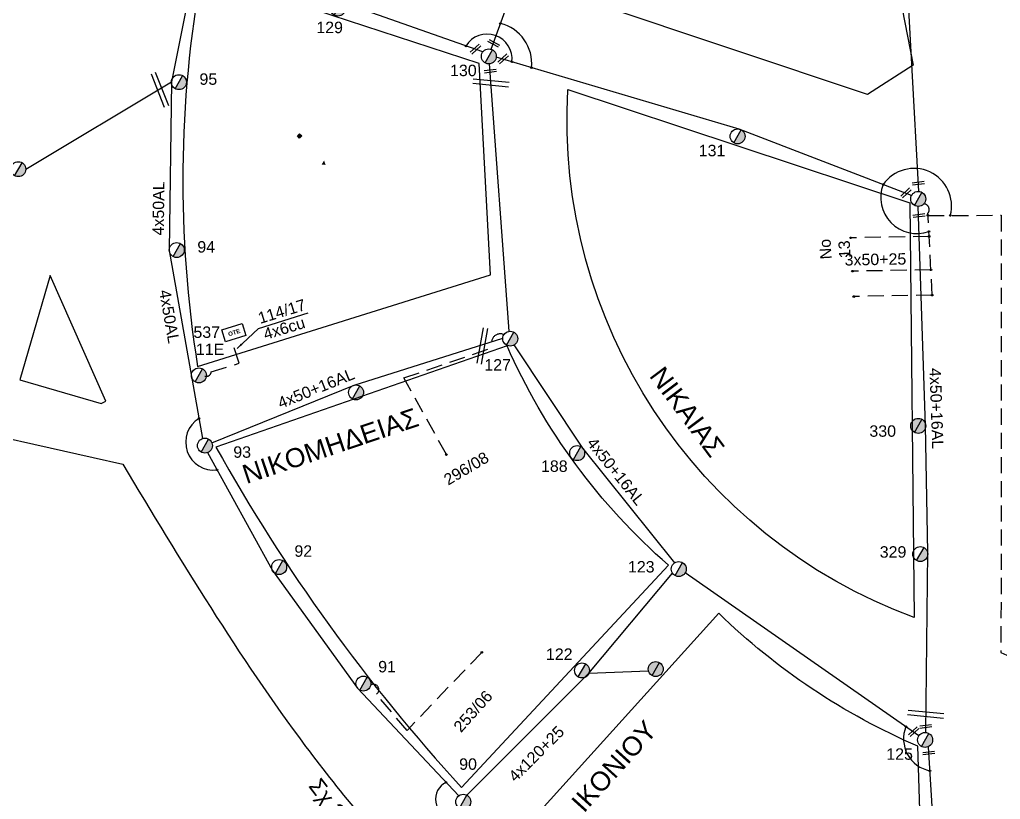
# Model space of a CAD drawing. Header units: millimetres. Extents: x 1091 to 3521, y 1177 to 2968.
# Drawn here: x 1601.1 to 1755.6, y 2050 to 2172.8 of the extents above; entities that cross this region are included whole.
import ezdxf
from ezdxf.enums import TextEntityAlignment as Align

# ---------------------------------------------------------------- set-up
doc = ezdxf.new("R2010")
doc.units = ezdxf.units.MM
doc.linetypes.add('DASHED', pattern=[19.05, 12.7, -6.35])
for name, color, linetype, lineweight in [('3x150+50+CPE', 7, 'DASHED', 30), ('3x150+70', 7, 'Continuous', 30), ('3x50+25', 7, 'Continuous', 30), ('4x50+16_5', 7, 'Continuous', 30), ('Άγνωστα', 7, 'Continuous', 30), ('Γυμνά εναέρια ΧΤ (3Φ) 4x50AL', 7, 'Continuous', 30), ('Γυμνά εναέρια ΧΤ και ΦΟΠ (3Φ)   4x50+16AL', 7, 'Continuous', 30), ('Συνεστραμμένα ΧΤ   4x120+25 AL', 7, 'SYN_LINE', 30), ('Υπογεια Καλωδια Δικτυου ΧΤ 4X25', 7, 'DASHED', 30), ('Υπόγεια καλώδια Παροχών ΧΤ   4x50AL', 7, 'DASHED', 30), ('Υπόγεια καλώδια Παροχών ΧΤ   4x6', 7, 'DASHED', 30)]:
    doc.layers.add(name, color=color, linetype=linetype, lineweight=lineweight)
for name, color, linetype in [('Pillar OTE', 7, 'Continuous'), ('TEXT ΚΑΛΩΔΙΩΝ', 7, 'Continuous'), ('ΑΓΝΩΣΤΟ ΕΝΑΕΡΙΟ ΚΑΛΩΔΙΟ', 7, 'Continuous'), ('Επιγραφές - Σχήματα', 7, 'Continuous'), ('Μηχανική τομή', 7, 'Continuous'), ('Στύλος Ξύλινος', 7, 'Continuous'), ('Στύλος Ξύλινος @ 1', 7, 'Continuous'), ('Στύλος ΦΜ', 7, 'Continuous'), ('Στύλος ΦΜ @ 1', 7, 'Continuous'), ('Συνδέσεις', 7, 'Continuous'), ('Τομή', 7, 'Continuous'), ('Υπόβαθρο ΔΕΗ', 7, 'Continuous')]:
    doc.layers.add(name, color=color, linetype=linetype)
doc.styles.add('arial', font='arial.ttf')
doc.styles.get("Standard").update_dxf_attribs({"font": 'arial.ttf', "height": 1.8})
doc.linetypes.add('SYN_LINE', pattern='A,0.5,-0.0001,["/\\/\\/\\/",Standard,S=0.1,R=0,X=0,Y=-0.05],-0.25', length=0.7501)
doc.dimstyles.new('ISO-25', dxfattribs={"dimtxt": 2.5, "dimasz": 2.5, "dimexe": 1.25, "dimexo": 0.625, "dimtad": 1, "dimtxsty": 'Standard', "dimcen": 2.5, "dimadec": 0, "dimazin": 0, "dimtfac": 1, "dimtmove": 0, "dimatfit": 3, "dimfxl": 1, "dimarcsym": 0})

# ---------------------------------------------------------------- blocks, each defined once
blk = doc.blocks.new('ΥΠΑΡΧΩΝ ΤΣΙΜΕΝΤΕΝΙΟΣ ΣΤΥΛΟΣ')
at = {"layer": 'Στύλος ΦΜ'}
blk.add_hatch(color=7, dxfattribs=at).paths.add_polyline_path([(-1.29, -2.28, 0.574793), (2.62, 0, 0.268822), (1.3, 2.27)])
at = {"layer": 'Στύλος ΦΜ', "color": 7}
blk.add_line((-1.29, -2.28), (1.3, 2.27), dxfattribs=at)
blk.add_circle((0, 0), 2.62, dxfattribs=at)
at = {"layer": 'Στύλος ΦΜ', "flags": 4}
for tag, p in [('ΑΡΙΘΜΟΣ', (-4.68, 8.05)), ('ΤΥΠΟΣ', (-4.91, 3.03))]:
    blk.add_attdef(tag, p, '', height=4, dxfattribs=at)
blk = doc.blocks.new('ΥΠΑΡΧΩΝ ΞΥΛΙΝΟΣ ΣΤΥΛΟΣ')
at = {"layer": 'Στύλος Ξύλινος'}
h = blk.add_hatch(color=7, dxfattribs=at)
h.paths.add_polyline_path([(-2.62, 0, 0.270008), (-1.29, -2.28), (1.3, 2.27, 0.576266)])
h.paths.add_polyline_path([(-1.29, -2.28, 0.574793), (2.62, 0, 0.268822), (1.3, 2.27)])
at = {"layer": 'Στύλος Ξύλινος', "color": 7}
blk.add_line((-1.29, -2.28), (1.3, 2.27), dxfattribs=at)
blk.add_circle((0, 0), 2.62, dxfattribs=at)
at = {"layer": 'Στύλος Ξύλινος', "color": 1, "flags": 4}
for tag, p in [('ΑΡΙΘΜΟΣ', (-4.91, 8.6)), ('ΤΥΠΟΣ', (-4.85, 3.39))]:
    blk.add_attdef(tag, p, '', height=4, dxfattribs=at)
blk = doc.blocks.new('_ΣΥΝΔΕΣΗ')
at = {"layer": 'Συνδέσεις', "linetype": 'SYN_LINE', "ltscale": 40}
blk.add_hatch(color=256, dxfattribs=at).paths.add_polyline_path([(0.5, -0.01, 1), (-0.5, -0.01, 1)])
at = {"layer": 'Συνδέσεις'}
blk.add_circle((0, -0.01), 0.5, dxfattribs=at)
blk = doc.blocks.new('ΤΟΜΗ')
at = {"layer": 'Τομή', "ltscale": 40}
for p, q in [((11.33, -0.65), (-11.4, -0.65)), ((11.33, -3.42), (-11.4, -3.42))]:
    blk.add_line(p, q, dxfattribs=at)
blk = doc.blocks.new('ΜΗΧΑΝΙΚΗ ΤΟΜΗ')
at = {"layer": 'Μηχανική τομή', "ltscale": 40}
for p, q in [((-3.79, 1.21), (3.79, 1.21)), ((3.79, -0.34), (-3.79, -0.34))]:
    blk.add_line(p, q, dxfattribs=at)
blk = doc.blocks.new('PILLAR ΟΤΕ')
at = {"layer": 'Pillar OTE', "ltscale": 40}
blk.add_lwpolyline([(-3.31, 2.02), (3.39, 2.02), (3.39, -1.99), (-3.31, -1.99)], close=True, dxfattribs=at)
at = {"layer": 'Pillar OTE', "insert": (-1.81, 0.71), "char_height": 1.3575, "width": 109.961, "attachment_point": 1}
blk.add_mtext('{\\fArial|b1|i0|c161|p34;OTE}', dxfattribs=at)
blk = doc.blocks.new('TSONTA XT1')
at = {"ltscale": 40}
h = blk.add_hatch(color=256, dxfattribs=at)
h.dxf.hatch_style = 1
h.paths.add_polyline_path([(595.96, 2487.66), (597.07, 2488.77), (595.96, 2489.87), (594.85, 2488.77)])
blk.add_lwpolyline([(594.85, 2488.77), (595.96, 2489.87), (597.07, 2488.77), (595.96, 2487.66)], close=True, dxfattribs=at)

msp = doc.modelspace()

# ---------------------------------------------------------------- hatches: boundary and pattern name
at = {"layer": 'Pillar OTE', "ltscale": 40}
h = msp.add_hatch(color=256, dxfattribs=at)
h.dxf.hatch_style = 1
h.paths.add_polyline_path([(1649.29, 2149.94), (1649.05, 2150.64), (1648.66, 2150)])

# ---------------------------------------------------------------- linework, layer by layer
at = {"layer": '3x150+50+CPE', "color": 85, "lineweight": -3, "ltscale": 0.2}
msp.add_lwpolyline([(1744.2, 2141.96), (1755.73, 2142.01), (1755.69, 2073.09), (1769.96, 2066.7), (1789.91, 2126.57, 0.961299), (1791.84, 2128.47, -0.91108)], format="xyb", dxfattribs=at)
at = {"layer": '3x150+70', "color": 85, "linetype": 'DASHED', "lineweight": -3, "ltscale": 0.2}
msp.add_lwpolyline([(1744.85, 2129.42), (1744.19, 2142.32, 0.594724), (1743.53, 2143.81, 4.204774)], format="xyb", dxfattribs=at)
at = {"layer": '3x50+25', "color": 85, "linetype": 'DASHED', "lineweight": -3, "ltscale": 0.2}
for points in [[(1744.38, 2138.67), (1732.02, 2138.45)], [(1744.65, 2133.41), (1732.29, 2133.19)], [(1744.85, 2129.42), (1732.49, 2129.2)]]:
    msp.add_lwpolyline(points, dxfattribs=at)
at = {"layer": '4x50+16_5', "color": 30, "lineweight": -3, "ltscale": 0.1}
msp.add_lwpolyline([(1602.05, 2149.29), (1625, 2163.03)], dxfattribs=at)
at = {"layer": 'ΑΓΝΩΣΤΟ ΕΝΑΕΡΙΟ ΚΑΛΩΔΙΟ', "color": 1, "lineweight": -3, "ltscale": 0.1}
msp.add_lwpolyline([(1690.77, 2069.84), (1700.16, 2070.21)], dxfattribs=at)
at = {"layer": 'Γυμνά εναέρια ΧΤ (3Φ) 4x50AL', "color": 133, "lineweight": -3, "ltscale": 0.1}
msp.add_lwpolyline([(1628.47, 2180.42), (1625, 2163.03), (1624.66, 2136.46), (1629.91, 2106.83)], dxfattribs=at)
at = {"layer": 'Γυμνά εναέρια ΧΤ και ΦΟΠ (3Φ)   4x50+16AL', "color": 85, "lineweight": -3, "ltscale": 0.1}
for points in [[(1675.35, 2168.18), (1687.05, 2200.1), (1695.23, 2228.01), (1699.84, 2245.45)], [(1674.05, 2167.74), (1651.81, 2175.6), (1629.73, 2181.86)], [(1741.61, 2145.14), (1714.44, 2155.59), (1676.17, 2166.91)]]:
    msp.add_lwpolyline(points, dxfattribs=at)
at = {"layer": 'Γυμνά εναέρια ΧΤ και ΦΟΠ (3Φ)   4x50+16AL', "color": 2, "lineweight": -3, "ltscale": 0.1}
for points in [[(1742.77, 2145.76), (1740.53, 2185.92), (1734.01, 2219.4), (1729.94, 2234.95)], [(1743.86, 2060.49), (1744.14, 2088.84), (1743.82, 2108.88), (1742.66, 2143.41)]]:
    msp.add_lwpolyline(points, dxfattribs=at)
at = {"layer": 'Γυμνά εναέρια ΧΤ και ΦΟΠ (3Φ)   4x50+16AL', "color": 1, "lineweight": -3, "ltscale": 0.1}
for points in [[(1678.2, 2123.72), (1675.1, 2165.88)], [(1704.29, 2087.24), (1689.81, 2105.29), (1679.01, 2121.57)], [(1742.76, 2059.98), (1705.95, 2085.65)], [(1745.62, 2006.24), (1745.88, 2031.87), (1744.26, 2058.26)]]:
    msp.add_lwpolyline(points, dxfattribs=at)
at = {"layer": 'Γυμνά εναέρια ΧΤ και ΦΟΠ (3Φ)   4x50+16AL', "color": 133, "lineweight": -3, "ltscale": 0.1}
for points in [[(1631.37, 2106.13), (1653.81, 2115.24), (1677.19, 2122.65)], [(1630.68, 2104.61), (1640.92, 2086.03), (1654.31, 2067.49), (1670.25, 2050.52)]]:
    msp.add_lwpolyline(points, dxfattribs=at)
at = {"layer": 'Συνεστραμμένα ΧΤ   4x120+25 AL', "color": 1, "lineweight": -3, "ltscale": 15}
msp.add_lwpolyline([(1671.56, 2050.61), (1690.77, 2069.84), (1703.95, 2085.6)], dxfattribs=at)
at = {"layer": 'Υπογεια Καλωδια Δικτυου ΧΤ 4X25', "color": 7, "lineweight": -3, "ltscale": 0.2}
msp.add_lwpolyline([(1668.32, 2104.3), (1661.62, 2116.38), (1675.68, 2121.18, -0.77241), (1677.37, 2123.19, -0.85163)], format="xyb", dxfattribs=at)
at = {"layer": 'Υπογεια Καλωδια Δικτυου ΧΤ 4X25', "color": 133, "lineweight": -3, "ltscale": 0.2}
msp.add_lwpolyline([(1673.89, 2073.12), (1662.12, 2060.83), (1657.29, 2066.52, 0.960512), (1656.4, 2067.99, -1.793635)], format="xyb", dxfattribs=at)
at = {"layer": 'Υπόβαθρο ΔΕΗ', "lineweight": -3, "ltscale": 0.1}
msp.add_lwpolyline([(1691.76, 2175.36), (1712.1, 2240.81), (1728.24, 2235.36), (1741.83, 2165.68), (1734.64, 2161.04)], close=True, dxfattribs=at)
for points in [[(1629.12, 2118.2), (1675.29, 2132.64), (1673.46, 2165.9), (1629.72, 2180.28, 0.0842), (1629.12, 2118.2, 0.96683)], [(1687.45, 2161.84), (1741.34, 2143.95), (1742.02, 2078.61, -0.329681), (1687.45, 2161.84, -0.798755)], [(1670.71, 2051.83), (1703.3, 2086.85, -0.109694), (1677.87, 2121.43), (1632, 2105.48, 0.058515), (1670.71, 2051.83, 0.639021)], [(1744.23, 2006.41), (1742.58, 2058.34, -0.0915), (1711.23, 2079.28), (1679.3, 2043.96, 0.049572), (1744.23, 2006.41, 0.767857)]]:
    msp.add_lwpolyline(points, format="xyb", dxfattribs=at)
for points in [[(1605.89, 2132.54), (1601.1, 2116.05), (1613.94, 2112.34), (1614.66, 2112.7), (1605.89, 2132.54)], [(1638.72, 2124.18), (1646.54, 2126.62)], [(1562.47, 1988.66), (1598.65, 2106.96), (1617.32, 2102.8)]]:
    msp.add_lwpolyline(points, dxfattribs=at)
at = {"layer": 'Υπόβαθρο ΔΕΗ', "lineweight": -3}
for centre, radius, start, end in [((1675.28, 2165.94), 6.48, 354.0507, 76.1611), ((1674.74, 2166.64), 3.92, 353.2527, 148.763), ((1741.99, 2143.48), 5.91, 345.2249, 145.1429), ((1742.44, 2144.81), 5.69, 158.8695, 289.4134), ((1631.63, 2106.24), 4.39, 121.312, 277.2386), ((1745.47, 2059.5), 5.13, 158.0848, 259.0456)]:
    msp.add_arc(centre, radius, start, end, dxfattribs=at)
at = {"layer": 'Υπόβαθρο ΔΕΗ', "lineweight": -3, "ltscale": 0.1}
msp.add_arc((1669.5, 2049.99), 2.91, 114.9797, 264.219, dxfattribs=at)
msp.add_spline([(1617.32, 2102.8), (1646.14, 2058.31), (1664.49, 2036.74), (1683.21, 2019.48)], degree=3, dxfattribs=at)
at = {"layer": 'Υπόγεια καλώδια Παροχών ΧΤ   4x6', "color": 133, "linetype": 'DASHED', "lineweight": -3, "ltscale": 0.2}
msp.add_lwpolyline([(1630.27, 2116.66, 0.483909), (1631.27, 2117.32), (1635.65, 2118.69), (1634.5, 2122.36)], format="xyb", dxfattribs=at)

# ---------------------------------------------------------------- block references
at = {"layer": 'Pillar OTE', "xscale": 0.4999999999999999, "yscale": 0.4999999999999999, "zscale": 0.4999999999999999, "rotation": 17.35980312476901}
msp.add_blockref('PILLAR ΟΤΕ', (1634.82, 2123.5), dxfattribs=at)
at = {"layer": 'Μηχανική τομή', "lineweight": -3}
for p, xscale, yscale, zscale, rotation in [((1675.73, 2169.01), 0.2499999999999676, 0.2499999999999676, 0.2499999999999676, 331.3097008887004), ((1672.98, 2168.12), 0.2499999999999675, 0.2499999999999675, 0.2499999999999675, 42.61600691633571), ((1677.34, 2166.57), 0.2499999999999675, 0.2499999999999675, 0.2499999999999675, 42.61600691633571), ((1675.26, 2164.62), 0.2499999999999675, 0.2499999999999675, 0.2499999999999675, 6.929337179381043), ((1740.79, 2145.46), 0.2499999999999675, 0.2499999999999675, 0.2499999999999675, 42.61600691633571), ((1742.7, 2146.95), 0.2499999999999675, 0.2499999999999675, 0.2499999999999675, 6.929337179381043), ((1742.78, 2141.86), 0.2499999999999675, 0.2499999999999675, 0.2499999999999675, 6.929337179381043), ((1742.01, 2060.55), 0.2499999999999675, 0.2499999999999675, 0.2499999999999675, 42.61600691633571), ((1743.86, 2061.35), 0.2499999999999675, 0.2499999999999675, 0.2499999999999675, 6.929337179381043), ((1744.33, 2057.16), 0.2499999999999675, 0.2499999999999675, 0.2499999999999675, 6.929337179381043)]:
    msp.add_blockref('ΜΗΧΑΝΙΚΗ ΤΟΜΗ', p, dxfattribs=dict(at, xscale=xscale, yscale=yscale, zscale=zscale, rotation=rotation))
at = {"layer": 'Στύλος Ξύλινος @ 1', "lineweight": -3, "ltscale": 40}
ref = msp.add_blockref('ΥΠΑΡΧΩΝ ΞΥΛΙΝΟΣ ΣΤΥΛΟΣ', (1742.65, 2108.82), dxfattribs=dict(at, xscale=0.4499999999998181, yscale=0.4499999999998181, zscale=0.4499999999998181))
ref.add_attrib('ΤΥΠΟΣ', '330', (1734.96, 2107.1), dxfattribs={"layer": 'Στύλος Ξύλινος', "height": 1.8, "flags": 4})
at = {"layer": 'Στύλος Ξύλινος @ 1', "lineweight": -3, "ltscale": 40, "xscale": 0.4499999999998181, "yscale": 0.4499999999998181, "zscale": 0.4499999999998181}
msp.add_blockref('ΥΠΑΡΧΩΝ ΞΥΛΙΝΟΣ ΣΤΥΛΟΣ', (1701.3, 2070.49), dxfattribs=at)
at = {"layer": 'Στύλος ΦΜ @ 1', "lineweight": -3, "ltscale": 40}
ref = msp.add_blockref('ΥΠΑΡΧΩΝ ΤΣΙΜΕΝΤΕΝΙΟΣ ΣΤΥΛΟΣ', (1651.23, 2174.58), dxfattribs=dict(at, xscale=0.4499999999998181, yscale=0.4499999999998181, zscale=0.4499999999998181))
ref.add_attrib('ΤΥΠΟΣ', '129', (1647.82, 2170.71), dxfattribs={"layer": 'Στύλος ΦΜ', "height": 1.8, "flags": 4})
ref = msp.add_blockref('ΥΠΑΡΧΩΝ ΤΣΙΜΕΝΤΕΝΙΟΣ ΣΤΥΛΟΣ', (1675, 2167.05), dxfattribs=dict(at, xscale=0.4499999999998181, yscale=0.4499999999998181, zscale=0.4499999999998181))
ref.add_attrib('ΤΥΠΟΣ', '130', (1668.89, 2163.93), dxfattribs={"layer": 'Στύλος ΦΜ', "height": 1.8, "flags": 4})
ref = msp.add_blockref('ΥΠΑΡΧΩΝ ΤΣΙΜΕΝΤΕΝΙΟΣ ΣΤΥΛΟΣ', (1626.17, 2162.98), dxfattribs=dict(at, xscale=0.4499999999998181, yscale=0.4499999999998181, zscale=0.4499999999998181))
ref.add_attrib('ΤΥΠΟΣ', '95', (1629.41, 2162.57), dxfattribs={"layer": 'Στύλος ΦΜ', "height": 1.8, "flags": 4})
ref = msp.add_blockref('ΥΠΑΡΧΩΝ ΤΣΙΜΕΝΤΕΝΙΟΣ ΣΤΥΛΟΣ', (1714.19, 2154.44), dxfattribs=dict(at, xscale=0.4499999999998181, yscale=0.4499999999998181, zscale=0.4499999999998181))
ref.add_attrib('ΤΥΠΟΣ', '131', (1708.07, 2151.31), dxfattribs={"layer": 'Στύλος ΦΜ', "height": 1.8, "flags": 4})
ref = msp.add_blockref('ΥΠΑΡΧΩΝ ΤΣΙΜΕΝΤΕΝΙΟΣ ΣΤΥΛΟΣ', (1600.87, 2149.27), dxfattribs=dict(at, xscale=0.4499999999998181, yscale=0.4499999999998181, zscale=0.4499999999998181))
ref.add_attrib('ΤΥΠΟΣ', '68', (1595.61, 2148.11), dxfattribs={"layer": 'Στύλος ΦΜ', "height": 1.8, "flags": 4})
at = {"layer": 'Στύλος ΦΜ @ 1', "lineweight": -3, "ltscale": 40, "xscale": 0.4499999999998181, "yscale": 0.4499999999998181, "zscale": 0.4499999999998181}
for p in [(1742.65, 2144.59), (1654.08, 2114.09)]:
    msp.add_blockref('ΥΠΑΡΧΩΝ ΤΣΙΜΕΝΤΕΝΙΟΣ ΣΤΥΛΟΣ', p, dxfattribs=at)
at = {"layer": 'Στύλος ΦΜ @ 1', "lineweight": -3, "ltscale": 40}
ref = msp.add_blockref('ΥΠΑΡΧΩΝ ΤΣΙΜΕΝΤΕΝΙΟΣ ΣΤΥΛΟΣ', (1625.84, 2136.53), dxfattribs=dict(at, xscale=0.4499999999998181, yscale=0.4499999999998181, zscale=0.4499999999998181))
ref.add_attrib('ΤΥΠΟΣ', '94', (1629.07, 2136.13), dxfattribs={"layer": 'Στύλος ΦΜ', "height": 1.8, "flags": 4})
ref = msp.add_blockref('ΥΠΑΡΧΩΝ ΤΣΙΜΕΝΤΕΝΙΟΣ ΣΤΥΛΟΣ', (1629.32, 2116.77), dxfattribs=dict(at, xscale=0.4499999999998181, yscale=0.4499999999998181, zscale=0.4499999999998181))
ref.add_attrib('ΤΥΠΟΣ', '11Ε', (1628.85, 2119.98), dxfattribs={"layer": 'Στύλος ΦΜ', "height": 1.8, "flags": 4})
ref.add_attrib('ΑΡΙΘΜΟΣ', '537', (1628.46, 2122.68), dxfattribs={"layer": 'Στύλος ΦΜ', "height": 1.8, "flags": 4})
ref = msp.add_blockref('ΥΠΑΡΧΩΝ ΤΣΙΜΕΝΤΕΝΙΟΣ ΣΤΥΛΟΣ', (1678.37, 2122.56), dxfattribs=dict(at, xscale=0.4499999999998181, yscale=0.4499999999998181, zscale=0.4499999999998181))
ref.add_attrib('ΤΥΠΟΣ', '127', (1674.29, 2117.53), dxfattribs={"layer": 'Στύλος ΦΜ', "height": 1.8, "flags": 4})
ref = msp.add_blockref('ΥΠΑΡΧΩΝ ΤΣΙΜΕΝΤΕΝΙΟΣ ΣΤΥΛΟΣ', (1630.27, 2105.71), dxfattribs=dict(at, xscale=0.4499999999998181, yscale=0.4499999999998181, zscale=0.4499999999998181))
ref.add_attrib('ΤΥΠΟΣ', '93', (1634.74, 2103.79), dxfattribs={"layer": 'Στύλος ΦΜ', "height": 1.8, "flags": 4})
ref = msp.add_blockref('ΥΠΑΡΧΩΝ ΤΣΙΜΕΝΤΕΝΙΟΣ ΣΤΥΛΟΣ', (1688.92, 2104.52), dxfattribs=dict(at, xscale=0.4499999999998181, yscale=0.4499999999998181, zscale=0.4499999999998181))
ref.add_attrib('ΤΥΠΟΣ', '188', (1683.22, 2101.57), dxfattribs={"layer": 'Στύλος ΦΜ', "height": 1.8, "flags": 4})
ref = msp.add_blockref('ΥΠΑΡΧΩΝ ΤΣΙΜΕΝΤΕΝΙΟΣ ΣΤΥΛΟΣ', (1641.97, 2086.56), dxfattribs=dict(at, xscale=0.4499999999998181, yscale=0.4499999999998181, zscale=0.4499999999998181))
ref.add_attrib('ΤΥΠΟΣ', '92', (1644.37, 2088.19), dxfattribs={"layer": 'Στύλος ΦΜ', "height": 1.8, "flags": 4})
ref = msp.add_blockref('ΥΠΑΡΧΩΝ ΤΣΙΜΕΝΤΕΝΙΟΣ ΣΤΥΛΟΣ', (1742.98, 2088.61), dxfattribs=dict(at, xscale=0.4499999999998181, yscale=0.4499999999998181, zscale=0.4499999999998181))
ref.add_attrib('ΤΥΠΟΣ', '329', (1736.59, 2088.05), dxfattribs={"layer": 'Στύλος ΦΜ', "height": 1.8, "flags": 4})
ref = msp.add_blockref('ΥΠΑΡΧΩΝ ΤΣΙΜΕΝΤΕΝΙΟΣ ΣΤΥΛΟΣ', (1704.93, 2086.25), dxfattribs=dict(at, xscale=0.4499999999998181, yscale=0.4499999999998181, zscale=0.4499999999998181))
ref.add_attrib('ΤΥΠΟΣ', '123', (1696.92, 2085.71), dxfattribs={"layer": 'Στύλος ΦΜ', "height": 1.8, "flags": 4})
ref = msp.add_blockref('ΥΠΑΡΧΩΝ ΤΣΙΜΕΝΤΕΝΙΟΣ ΣΤΥΛΟΣ', (1689.68, 2070.27), dxfattribs=dict(at, xscale=0.4499999999998181, yscale=0.4499999999998181, zscale=0.4499999999998181))
ref.add_attrib('ΤΥΠΟΣ', '122', (1684, 2071.94), dxfattribs={"layer": 'Στύλος ΦΜ', "height": 1.8, "flags": 4})
ref = msp.add_blockref('ΥΠΑΡΧΩΝ ΤΣΙΜΕΝΤΕΝΙΟΣ ΣΤΥΛΟΣ', (1655.24, 2068.2), dxfattribs=dict(at, xscale=0.4499999999998181, yscale=0.4499999999998181, zscale=0.4499999999998181))
ref.add_attrib('ΤΥΠΟΣ', '91', (1657.57, 2069.97), dxfattribs={"layer": 'Στύλος ΦΜ', "height": 1.8, "flags": 4})
ref = msp.add_blockref('ΥΠΑΡΧΩΝ ΤΣΙΜΕΝΤΕΝΙΟΣ ΣΤΥΛΟΣ', (1743.74, 2059.32), dxfattribs=dict(at, xscale=0.4499999999998181, yscale=0.4499999999998181, zscale=0.4499999999998181))
ref.add_attrib('ΤΥΠΟΣ', '125', (1737.62, 2056.2), dxfattribs={"layer": 'Στύλος ΦΜ', "height": 1.8, "flags": 4})
ref = msp.add_blockref('ΥΠΑΡΧΩΝ ΤΣΙΜΕΝΤΕΝΙΟΣ ΣΤΥΛΟΣ', (1670.97, 2049.58), dxfattribs=dict(at, xscale=0.4499999999998181, yscale=0.4499999999998181, zscale=0.4499999999998181))
ref.add_attrib('ΤΥΠΟΣ', '90', (1670.33, 2054.62), dxfattribs={"layer": 'Στύλος ΦΜ', "height": 1.8, "flags": 4})
at = {"layer": 'Συνδέσεις', "lineweight": -3, "xscale": 0.25, "yscale": 0.25, "zscale": 0.25}
for p in [(1676.83, 2172.23), (1671.39, 2168.68), (1678.64, 2166.19), (1681.73, 2165.27), (1737.14, 2146.86), (1744.17, 2141.99), (1747.71, 2141.98), (1732.02, 2138.45), (1744.34, 2139.45), (1744.38, 2138.67), (1732.29, 2133.2), (1744.65, 2133.41), (1732.5, 2129.2), (1744.85, 2129.42), (1629.35, 2109.99), (1668.32, 2104.3), (1668.32, 2104.3), (1632.18, 2101.89), (1673.9, 2073.12), (1740.71, 2061.41), (1744.49, 2054.46), (1668.27, 2052.63)]:
    msp.add_blockref('_ΣΥΝΔΕΣΗ', p, dxfattribs=at)
at = {"layer": 'Συνδέσεις', "xscale": 0.3075184835441075, "yscale": 0.3075184835441075, "zscale": 0.3075184835441075}
msp.add_blockref('TSONTA XT1', (1461.93, 1389.16), dxfattribs=at)
at = {"layer": 'Τομή', "lineweight": -3, "xscale": 0.2499999999999996, "yscale": 0.2499999999999996, "zscale": 0.2499999999999996}
for p, rotation in [((1622.67, 2161.62), 111.4693806847845), ((1675.27, 2162.38), 174.5141145419185), ((1673.47, 2121.52), 79.88974863057693), ((1743.78, 2062.89), 174.5141145419185)]:
    msp.add_blockref('ΤΟΜΗ', p, dxfattribs=dict(at, rotation=rotation))

# ---------------------------------------------------------------- texts
at = {"lineweight": -3, "ltscale": 40, "char_height": 3, "width": 64.8866, "attachment_point": 1, "style": 'arial'}
for s, insert, rotation in [('ΝΙΚΑΙΑΣ', (1702.57, 2118.48), 306.836), ('ΝΙΚΟΜΗΔΕΙΑΣ', (1635.85, 2102.48), 18.6451), ('IKONIOY', (1687.75, 2049.71), 47.873)]:
    msp.add_mtext(s, dxfattribs=dict(at, insert=insert, rotation=rotation))
at = {"layer": 'TEXT ΚΑΛΩΔΙΩΝ', "lineweight": -3, "ltscale": 0.1, "style": 'arial'}
for s, rotation, p in [(' 4x50AL', 89.2763, (1622.94, 2142.74)), ('3x50+25', 1.0129, (1735.91, 2135.06)), (' 4x50AL', 280.0397, (1624.61, 2126.4)), ('4x50+16AL', 22.0905, (1647.78, 2114.73)), ('4x50+16AL', 271.9298, (1745.54, 2111.55)), ('4x50+16AL', 308.7384, (1695.04, 2101.65)), ('4x120+25', 45.0275, (1682.48, 2057.14))]:
    msp.add_text(s, height=1.8, rotation=rotation, dxfattribs=at).set_placement(p, align=Align.MIDDLE_CENTER)
at = {"layer": 'Άγνωστα', "color": 7, "lineweight": -3}
note = msp.add_mtext_dynamic_manual_height_columns('No ', width=1.8, gutter_width=2.31, heights=[0.0453, 0], dxfattribs=dict(at, insert=(1727.48, 2130.9), char_height=1.8, attachment_point=1, rotation=93.5474))
for column, words in zip(note.columns.linked_columns, ['13']):
    column.text = words
at = {"layer": 'Άγνωστα', "color": 7, "lineweight": -3, "char_height": 1.8, "attachment_point": 1}
for s, insert, rotation in [('296/08', (1667.67, 2100.93), 30.6451), ('253/06', (1669.27, 2061.57), 48.2883)]:
    msp.add_mtext_dynamic_manual_height_columns(s, width=1.8, gutter_width=2.31, heights=[0.838], dxfattribs=dict(at, insert=insert, rotation=rotation))
at = {"layer": 'Άγνωστα', "color": 7, "lineweight": -3, "insert": (1648.49, 2053.56), "char_height": 2.5, "width": 4.551914400963142e-14, "attachment_point": 1, "rotation": 307.0701}
msp.add_mtext('Σχ 3_107990', dxfattribs=at)
at = {"layer": 'Υπόγεια καλώδια Παροχών ΧΤ   4x50AL', "color": 7, "ltscale": 0.2, "char_height": 1.8, "attachment_point": 1, "rotation": 17}
for s, insert in [('114/17', (1638.44, 2126.6)), ('4x6cu', (1639.28, 2124.07))]:
    msp.add_mtext_dynamic_manual_height_columns(s, width=1.8, gutter_width=12.5, heights=[0.118], dxfattribs=dict(at, insert=insert))

# ---------------------------------------------------------------- leaders
at = {"layer": 'Επιγραφές - Σχήματα', "ltscale": 40}
msp.add_leader([(1635.33, 2121.01), (1638.72, 2124.18)], dimstyle='ISO-25', override={"dimasz": 1, "dimtad": 0}, dxfattribs=at)

doc.saveas('drawing.dxf')
